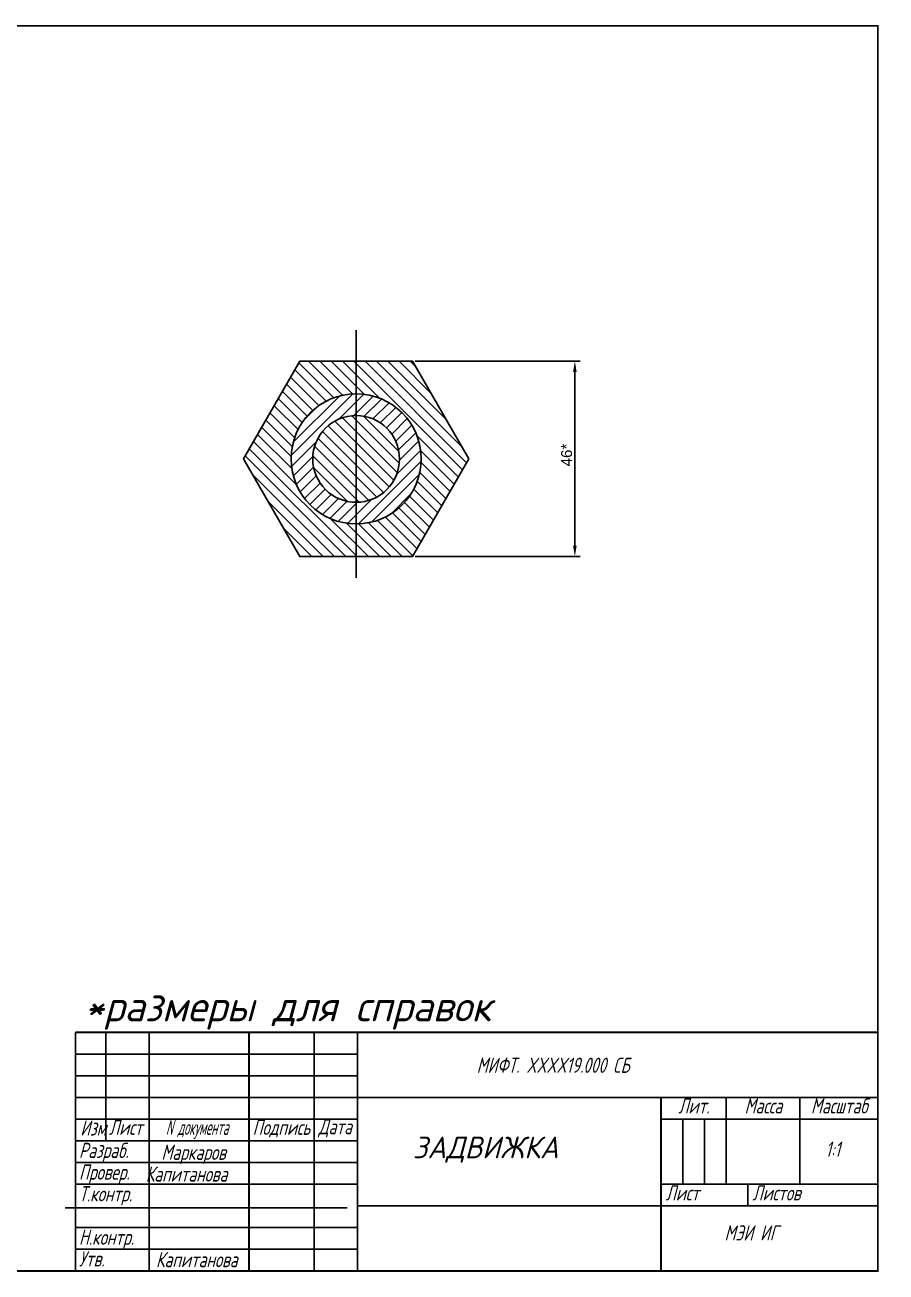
# Model space of a CAD drawing. Header units: millimetres. Extents: x 2883 to 6572, y 1536 to 3478.
# Drawn here: x 3345.1 to 3543.7, y 1543.8 to 1831.2 of the extents above; entities that cross this region are included whole.
import ezdxf
from ezdxf.enums import TextEntityAlignment as Align

# ---------------------------------------------------------------- set-up
doc = ezdxf.new("R2010")
doc.units = ezdxf.units.MM
for name, color, linetype in [('1', 30, 'Continuous'), ('FORMAT', 7, 'Continuous'), ('Втулка сальниковая', 40, 'Continuous'), ('Гайка накидная', 109, 'Continuous'), ('Маховичок', 140, 'Continuous'), ('Текст', 7, 'Continuous'), ('Шпиндель', 8, 'Continuous')]:
    doc.layers.add(name, color=color, linetype=linetype)
doc.styles.add('GOST-2.304_Type-B_italic', font='GOST Common Italic.ttf')
doc.styles.add('simplex', font='simplex.shx', dxfattribs={"width": 0.7, "oblique": 15})
doc.styles.get("Standard").update_dxf_attribs({"font": 'arial.ttf'})
doc.dimstyles.new('ISO-25', dxfattribs={"dimtxt": 2.5, "dimasz": 2.5, "dimexe": 1.25, "dimexo": 0.625, "dimtad": 1, "dimtxsty": 'Standard', "dimcen": 2.5, "dimadec": 0, "dimazin": 0, "dimtfac": 1, "dimtmove": 0, "dimatfit": 3, "dimfxl": 1, "dimarcsym": 0})

# ---------------------------------------------------------------- blocks, each defined once
blk = doc.blocks.new('*D6')
at = {"layer": 'Defpoints', "color": 0, "lineweight": -3}
for p in [(3434.5, 1753.73), (3434.5, 1708.69), (3471.93, 1708.69)]:
    blk.add_point(p, dxfattribs=at)
at = {"layer": 'Гайка накидная', "color": 0, "lineweight": -2, "transparency": 16777216}
for p, q in [((3435.13, 1753.73), (3473.18, 1753.73)), ((3471.93, 1751.23), (3471.93, 1711.19)), ((3435.13, 1708.69), (3473.18, 1708.69))]:
    blk.add_line(p, q, dxfattribs=at)
at = {"layer": 'Гайка накидная', "color": 0, "lineweight": -3, "transparency": 16777216}
for points in [[(3471.52, 1751.23), (3472.35, 1751.23), (3471.93, 1753.73)], [(3471.52, 1711.19), (3472.35, 1711.19), (3471.93, 1708.69)]]:
    blk.add_solid(points, dxfattribs=at)
at = {"layer": 'Гайка накидная', "color": 0, "lineweight": -3, "transparency": 16777216, "insert": (3470.03, 1732.1), "char_height": 2.5, "attachment_point": 5, "rotation": 90}
blk.add_mtext('46*', dxfattribs=at)

msp = doc.modelspace()

# ---------------------------------------------------------------- hatches: boundary and pattern name
at = {"layer": 'Втулка сальниковая', "lineweight": -3}
h = msp.add_hatch(dxfattribs=at)
h.set_pattern_fill('ANSI31', scale=0.58)
h.paths.add_polyline_path([(3421.504, 1741.209), (3421.504, 1746.209, 0.4142136), (3406.504, 1731.209), (3411.504, 1731.209, -0.4142136)])
h.paths.add_polyline_path([(3411.504, 1731.209), (3406.504, 1731.209, 0.4142136), (3421.504, 1716.209), (3421.504, 1721.209, -0.4142136)])
h.paths.add_polyline_path([(3436.504, 1731.209), (3431.504, 1731.209, -0.4142136), (3421.504, 1721.209), (3421.504, 1716.209, 0.4142136)])
h.paths.add_polyline_path([(3421.504, 1746.209), (3421.504, 1741.209, -0.4142136), (3431.504, 1731.209), (3436.504, 1731.209, 0.4142136)])
at = {"layer": 'Гайка накидная', "lineweight": -3}
h = msp.add_hatch(dxfattribs=at)
h.set_pattern_fill('ANSI31', scale=0.58, angle=90)
h.paths.add_polyline_path([(3421.504, 1746.209), (3421.504, 1753.725), (3408.504, 1753.725), (3395.504, 1731.209), (3406.504, 1731.209, -0.4142136)])
h.paths.add_polyline_path([(3406.504, 1731.209), (3395.504, 1731.209), (3408.504, 1708.692), (3421.504, 1708.692), (3421.504, 1716.209, -0.4142136)])
h.paths.add_polyline_path([(3447.504, 1731.209), (3436.504, 1731.209, -0.4142136), (3421.504, 1716.209), (3421.504, 1708.692), (3434.504, 1708.692)])
h.paths.add_polyline_path([(3434.504, 1753.725), (3421.504, 1753.725), (3421.504, 1746.209, -0.4142136), (3436.504, 1731.209), (3447.504, 1731.209)])
at = {"layer": 'Маховичок', "lineweight": -3}
h = msp.add_hatch(dxfattribs=at)
h.set_pattern_fill('ANSI31', color=1, scale=0.58)
h.set_pattern_definition([(45, (3235.2, 1718.342), (-1.302137, 1.302137), [])])
h.paths.add_polyline_path([(3163.573, 1749.543), (3174.073, 1749.543), (3176.855, 1759.924), (3166.355, 1759.924)], flags=9)
h.paths.add_polyline_path([(3164.239, 1739.989), (3170.772, 1739.989), (3173.554, 1750.37), (3167.02, 1750.37)], flags=9)
h.paths.add_polyline_path([(3164.115, 1729.66), (3171.115, 1729.66), (3173.896, 1740.041), (3166.896, 1740.041)], flags=9)
h.paths.add_polyline_path([(3164.383, 1719.847), (3171.149, 1719.847), (3173.931, 1730.228), (3167.164, 1730.228)], flags=9)
h.paths.add_polyline_path([(3164.239, 1706.76), (3170.772, 1706.76), (3173.554, 1717.141), (3167.02, 1717.141)], flags=9)
h.paths.add_polyline_path([(3163.807, 1682.903), (3170.573, 1682.903), (3173.355, 1693.284), (3166.588, 1693.284)], flags=9)
h.paths.add_polyline_path([(3163.573, 1646.266), (3168.24, 1646.266), (3171.022, 1656.647), (3166.355, 1656.647)], flags=9)
h.paths.add_polyline_path([(3163.573, 1671.427), (3171.973, 1671.427), (3174.755, 1681.808), (3166.355, 1681.808)], flags=9)
h.paths.add_polyline_path([(3163.573, 1692.443), (3174.073, 1692.443), (3176.855, 1702.824), (3166.355, 1702.824)], flags=9)
h.paths.add_polyline_path([(3163.573, 1658.741), (3174.307, 1658.741), (3177.088, 1669.121), (3166.355, 1669.121)], flags=9)
h.paths.add_polyline_path([(3326.192, 1707.098), (3326.192, 1714.175), (3321.04, 1714.175), (3321.04, 1707.098)], flags=9)
h.paths.add_polyline_path([(3336.235, 1691.587), (3336.235, 1698.664), (3331.084, 1698.664), (3331.084, 1691.587)], flags=9)
h.paths.add_polyline_path([(3317.217, 1628.829), (3317.217, 1640.562), (3312.065, 1640.562), (3312.065, 1628.829)], flags=9)
h.paths.add_polyline_path([(3433.072, 1567.192), (3474.048, 1567.192), (3474.048, 1577.496), (3433.072, 1577.496)], flags=9)
h.paths.add_polyline_path([(3155.923, 1821.633), (3195.473, 1821.633), (3196.864, 1826.824), (3157.314, 1826.824)], flags=9)
h.paths.add_polyline_path([(3448.199, 1588.853), (3487.749, 1588.853), (3489.139, 1594.043), (3449.589, 1594.043)], flags=9)
h.paths.add_polyline_path([(3528.013, 1569.5), (3533.963, 1569.5), (3535.354, 1574.69), (3529.404, 1574.69)], flags=9)
h.paths.add_polyline_path([(3505.325, 1550.207), (3520.958, 1550.207), (3522.349, 1555.398), (3506.715, 1555.398)], flags=9)
h.paths.add_polyline_path([(3375.187, 1567.635), (3394.437, 1567.635), (3396.141, 1573.992), (3376.891, 1573.992)], flags=9)
h.paths.add_polyline_path([(3374.074, 1573.372), (3394.324, 1572.747), (3396.2, 1579.747), (3375.95, 1580.372)], flags=9)
h.paths.add_polyline_path([(3372.351, 1563.987), (3396.967, 1563.518), (3398.374, 1568.768), (3373.757, 1569.237)], flags=9)
h.paths.add_polyline_path([(3374.71, 1544.267), (3399.326, 1543.798), (3400.733, 1549.048), (3376.116, 1549.517)], flags=9)
h.paths.add_polyline_path([(3357.257, 1574.591), (3365.307, 1574.122), (3366.714, 1579.372), (3358.664, 1579.841)], flags=9)
h.paths.add_polyline_path([(3363.54, 1574.752), (3374.973, 1574.283), (3376.38, 1579.533), (3364.947, 1580.002)], flags=9)
h.paths.add_polyline_path([(3394.949, 1573.372), (3412.333, 1572.747), (3414.208, 1579.747), (3396.825, 1580.372)], flags=9)
h.paths.add_polyline_path([(3410.027, 1574.111), (3422.377, 1573.553), (3424.052, 1579.803), (3411.702, 1580.361)], flags=9)
h.paths.add_polyline_path([(3356.282, 1568.049), (3371.215, 1567.424), (3373.091, 1574.424), (3358.157, 1575.049)], flags=9)
h.paths.add_polyline_path([(3356.282, 1563.049), (3371.915, 1562.424), (3373.791, 1569.424), (3358.157, 1570.049)], flags=9)
h.paths.add_polyline_path([(3355.932, 1558.049), (3373.198, 1557.424), (3375.074, 1564.424), (3357.807, 1565.049)], flags=9)
h.paths.add_polyline_path([(3356.282, 1548.049), (3373.898, 1547.424), (3375.774, 1554.424), (3358.157, 1555.049)], flags=9)
h.paths.add_polyline_path([(3356.614, 1544.429), (3365.831, 1543.96), (3367.237, 1549.21), (3358.021, 1549.679)], flags=9)
h.paths.add_polyline_path([(3494.31, 1579.7), (3503.993, 1579.231), (3505.4, 1584.481), (3495.717, 1584.95)], flags=9)
h.paths.add_polyline_path([(3508.91, 1579.7), (3521.393, 1579.231), (3522.8, 1584.481), (3510.317, 1584.95)], flags=9)
h.paths.add_polyline_path([(3523.026, 1579.7), (3542.276, 1579.231), (3543.683, 1584.481), (3524.433, 1584.95)], flags=9)
h.paths.add_polyline_path([(3491.881, 1559.635), (3503.314, 1559.166), (3504.721, 1564.416), (3493.288, 1564.885)], flags=9)
h.paths.add_polyline_path([(3511.881, 1559.635), (3527.748, 1559.166), (3529.154, 1564.416), (3513.288, 1564.885)], flags=9)
at = {"layer": 'Шпиндель', "lineweight": -3}
h = msp.add_hatch(dxfattribs=at)
h.set_pattern_fill('ANSI31', scale=0.58, angle=90)
h.paths.add_polyline_path([(3421.504, 1741.209, 0.4142136), (3411.504, 1731.209), (3421.504, 1731.209)])
h.paths.add_polyline_path([(3421.504, 1741.209), (3421.504, 1731.209), (3431.504, 1731.209, 0.4142136)])
h.paths.add_polyline_path([(3431.504, 1731.209), (3421.504, 1731.209), (3421.504, 1721.209, 0.4142136)])
h.paths.add_polyline_path([(3421.504, 1731.209), (3411.504, 1731.209, 0.4142136), (3421.504, 1721.209)])

# ---------------------------------------------------------------- linework, layer by layer
at = {"layer": 'FORMAT', "color": 7}
for p, q in [((3541.8, 1831.031), (3146.8, 1831.031)), ((3146.8, 1831.031), (3541.8, 1831.031)), ((3541.8, 1831.031), (3541.8, 1544.031)), ((3356.8, 1599.031), (3541.8, 1599.031)), ((3356.8, 1544.031), (3356.8, 1599.031)), ((3363.8, 1574.031), (3363.8, 1599.031)), ((3373.8, 1599.031), (3373.8, 1544.031)), ((3396.8, 1544.031), (3396.8, 1599.031)), ((3411.8, 1599.031), (3411.8, 1544.031)), ((3421.8, 1544.031), (3421.8, 1599.031)), ((3356.8, 1594.031), (3421.8, 1594.031)), ((3421.8, 1589.031), (3356.8, 1589.031)), ((3356.8, 1584.031), (3421.8, 1584.031)), ((3541.8, 1584.031), (3421.8, 1584.031)), ((3491.8, 1584.031), (3491.8, 1544.031)), ((3506.8, 1584.031), (3506.8, 1564.031)), ((3523.8, 1564.031), (3523.8, 1584.031)), ((3421.8, 1579.031), (3356.8, 1579.031)), ((3491.8, 1579.031), (3541.8, 1579.031)), ((3496.8, 1564.031), (3496.8, 1579.031)), ((3501.8, 1579.031), (3501.8, 1564.031)), ((3356.8, 1574.031), (3421.8, 1574.031)), ((3421.8, 1569.031), (3356.8, 1569.031)), ((3356.8, 1564.031), (3421.8, 1564.031)), ((3541.8, 1564.031), (3491.8, 1564.031)), ((3511.8, 1559.031), (3511.8, 1564.031)), ((3419.441, 1558.589), (3354.441, 1558.589)), ((3421.8, 1559.031), (3541.8, 1559.031)), ((3356.8, 1554.031), (3421.8, 1554.031)), ((3421.8, 1549.031), (3356.8, 1549.031)), ((3541.8, 1544.031), (3146.8, 1544.031))]:
    msp.add_line(p, q, dxfattribs=at)
at = {"layer": 'FORMAT', "color": 7, "lineweight": -3}
msp.add_line((3421.504, 1760.881), (3421.504, 1703.761), dxfattribs=at)
at = {"layer": 'FORMAT', "color": 7, "linetype": 'Continuous', "const_width": 0.4}
msp.add_lwpolyline([(3146.8, 1544.031), (3541.8, 1544.031), (3541.8, 1831.031), (3146.8, 1831.031)], close=True, dxfattribs=at)
at = {"layer": 'FORMAT', "color": 7, "lineweight": -3}
msp.add_lwpolyline([(3447.504, 1731.209), (3434.504, 1753.725), (3408.504, 1753.725), (3395.504, 1731.209), (3408.504, 1708.692), (3434.504, 1708.692)], close=True, dxfattribs=at)
at = {"layer": 'FORMAT', "color": 7}
for points, const_width in [([(3356.8, 1599.031), (3541.8, 1599.031)], 0.4), ([(3356.8, 1544.031), (3356.8, 1599.031)], 0.4), ([(3363.8, 1574.031), (3363.8, 1599.031)], 0.4), ([(3373.8, 1599.031), (3373.8, 1544.031)], 0.4), ([(3396.8, 1544.031), (3396.8, 1599.031)], 0.4), ([(3411.8, 1599.031), (3411.8, 1544.031)], 0.4), ([(3421.8, 1544.031), (3421.8, 1599.031)], 0.4), ([(3541.8, 1584.031), (3421.8, 1584.031)], 0.4), ([(3491.8, 1584.031), (3491.8, 1544.031)], 0.4), ([(3506.8, 1584.031), (3506.8, 1564.031)], 0.4), ([(3523.8, 1564.031), (3523.8, 1584.031)], 0.4), ([(3421.8, 1579.031), (3356.8, 1579.031)], 0.4), ([(3491.8, 1579.031), (3541.8, 1579.031)], 0.4), ([(3356.8, 1574.031), (3421.8, 1574.031)], 0.4), ([(3541.8, 1564.031), (3491.8, 1564.031)], 0.4), ([(3511.8, 1559.031), (3511.8, 1564.031)], 0.4), ([(3421.8, 1559.031), (3541.8, 1559.031)], 0.4), ([(3171.8, 1544.031), (3541.8, 1544.031)], 0.5), ([(3541.8, 1544.031), (3356.8, 1544.031)], 0.5)]:
    msp.add_lwpolyline(points, dxfattribs=dict(at, const_width=const_width))
at = {"layer": 'FORMAT', "color": 7, "lineweight": -3}
for radius in [15, 10]:
    msp.add_circle((3421.504, 1731.209), radius, dxfattribs=at)

# ---------------------------------------------------------------- texts
at = {"layer": '1', "color": 7, "ltscale": 10, "attachment_point": 1}
for s, width, heights, insert, char_height, style in [('{\\C0;Маркаров}', 29.04506, [7.908], (3376.601, 1573.147), 3.5, 'simplex'), ('{\\C0;ЗАДВИЖКА}', 70, [8.866], (3434.588, 1575.008), 5, 'GOST-2.304_Type-B_italic'), ('{\\C0;1:1}', 29.79523, [11.043], (3529.698, 1573.845), 3.5, 'simplex'), ('{\\C0;МЭИ ИГ}', 76.42132, [17.172], (3506.426, 1554.552), 3.5, 'simplex')]:
    msp.add_mtext_dynamic_manual_height_columns(s, width=width, gutter_width=17.5, heights=heights, dxfattribs=dict(at, insert=insert, char_height=char_height, style=style))
at = {"layer": 'FORMAT', "color": 7, "style": 'simplex', "oblique": 15}
for s, width, p in [('Масштаб', 0.7, (3532.886, 1580.34)), ('Лит.', 0.7, (3499.386, 1580.34)), ('Масса', 0.7, (3515.386, 1580.34)), ('N документа', 0.5, (3384.825, 1575.393)), ('Подпись', 0.7, (3404.266, 1575.393)), ('Дата', 0.7, (3416.66, 1575.54))]:
    msp.add_text(s, height=3.5, dxfattribs=dict(at, width=width)).set_placement(p, align=Align.CENTER)
at = {"layer": 'FORMAT', "color": 7, "style": 'simplex', "oblique": 15, "width": 0.7}
for s, p in [('Изм', (3357.9, 1575.231)), ('Лист', (3364.533, 1575.393)), ('Разраб.', (3357.607, 1570.07)), ('Провер.', (3357.607, 1565.07)), ('Капитанова', (3372.993, 1564.628)), ('Лист', (3492.874, 1560.276)), ('Листов', (3512.874, 1560.276)), ('Т.контр.', (3357.607, 1560.07)), ('Н.контр.', (3357.607, 1550.07)), ('Утв.', (3357.607, 1545.07)), ('Капитанова', (3375.352, 1544.908))]:
    msp.add_text(s, height=3.5, dxfattribs=at).set_placement(p)
at = {"layer": 'Текст', "color": 7, "lineweight": -3, "style": 'GOST-2.304_Type-B_italic'}
msp.add_text('*размеры для справок', height=7, dxfattribs=at).set_placement((3358.828, 1601.562))
at = {"layer": 'Текст', "color": 7, "ltscale": 10, "insert": (3449.3, 1599.031), "char_height": 3.5, "attachment_point": 1, "style": 'simplex'}
msp.add_mtext_dynamic_manual_height_columns('\\PМИФТ. XXXX19.000 СБ', width=92.5, gutter_width=17.5, heights=[0], dxfattribs=at)

# ---------------------------------------------------------------- dimensions: what is measured, and where the dimension line sits
at = {"layer": 'Гайка накидная', "color": 7, "lineweight": -3}
dim = msp.add_linear_dim(base=(3471.934, 1708.692), p1=(3434.504, 1753.725), p2=(3434.504, 1708.692), angle=90, text='46*', dimstyle='ISO-25', dxfattribs=at)
dim.commit()
dim.dimension.update_dxf_attribs({"geometry": '*D6', "text_midpoint": (3471.934, 1732.1), "dimtype": 160})

doc.saveas('drawing.dxf')
